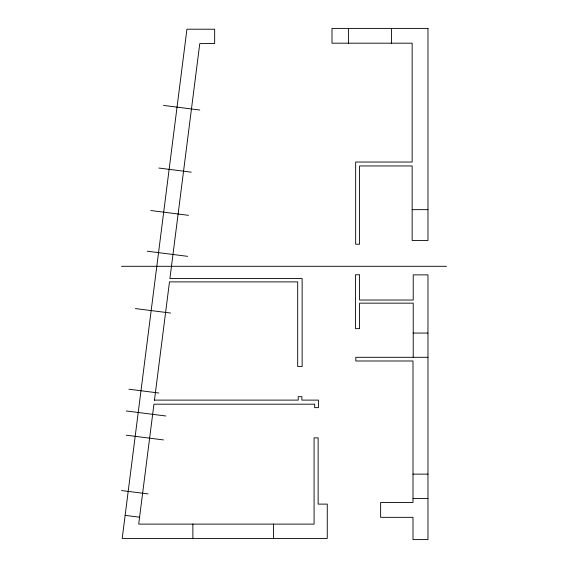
<?xml version="1.0" encoding="UTF-8"?>
<svg xmlns="http://www.w3.org/2000/svg" width="568" height="568" viewBox="0 0 568 568"><rect width="100%" height="100%" fill="white"/><g stroke="black" fill="none" stroke-linecap="round" stroke-linejoin="round"><path stroke-width="0.85" d="M154.439 400.277L169.484 281.884L297.689 281.884L297.689 366.53L302.14 366.53L302.14 278.583L169.903 278.583L199.766 43.615L214.661 43.523L214.661 29.209L186.943 29.209L122.212 538.428L327.267 538.428L327.267 504.114L318.137 504.114L318.137 437.871L314.083 437.871L314.083 524.115L138.698 524.115L153.942 404.189L314.679 404.189L314.679 407.654L318.428 407.654L318.428 400.113L301.906 400.113L301.906 396.67L298.243 396.67L298.243 400.113L154.46 400.113M412.155 209.649L427.967 209.649M121.516 266.3L446.483 266.3M413.22 333.068L427.967 333.068M427.967 357.3L355.816 357.3L355.816 360.992L413 360.992L413 502.446L380.638 502.446L380.638 517.334L413 517.334L413 539.6L427.967 539.6L427.967 274.869L413.22 274.869L413.22 300.032L359.579 300.032L359.579 274.742L355.518 274.742L355.518 328.659L359.579 328.659L359.579 303.149L413.22 303.149L413.22 357.3M413 474.124L427.967 474.124M413 498.434L427.967 498.434M163.513 105.414L199.766 110.022M158.827 168.036L191.288 172.161M150.783 210.529L188.491 215.322M147.289 251.212L187.617 256.338M135.333 308.566L170.556 313.046M128.893 389.208L158.827 393.013M126.281 410.969L165.863 415.996M126.281 435.195L163.449 439.916M121.516 490.546L148.049 493.919M125.145 515.375L139.579 517.207M391.43 28.4L391.43 43.182M348.418 28.4L348.418 43.182M273.513 524.115L273.513 538.428M192.871 523.973L192.871 538.734M427.967 28.4L332.003 28.4L332.003 43.182L412.155 43.182L412.155 162.036L355.66 162.036L355.66 244.219L359.579 244.219L359.579 165.948L412.155 165.948L412.155 240.498L427.967 240.498L427.967 28.4"/></g></svg>
